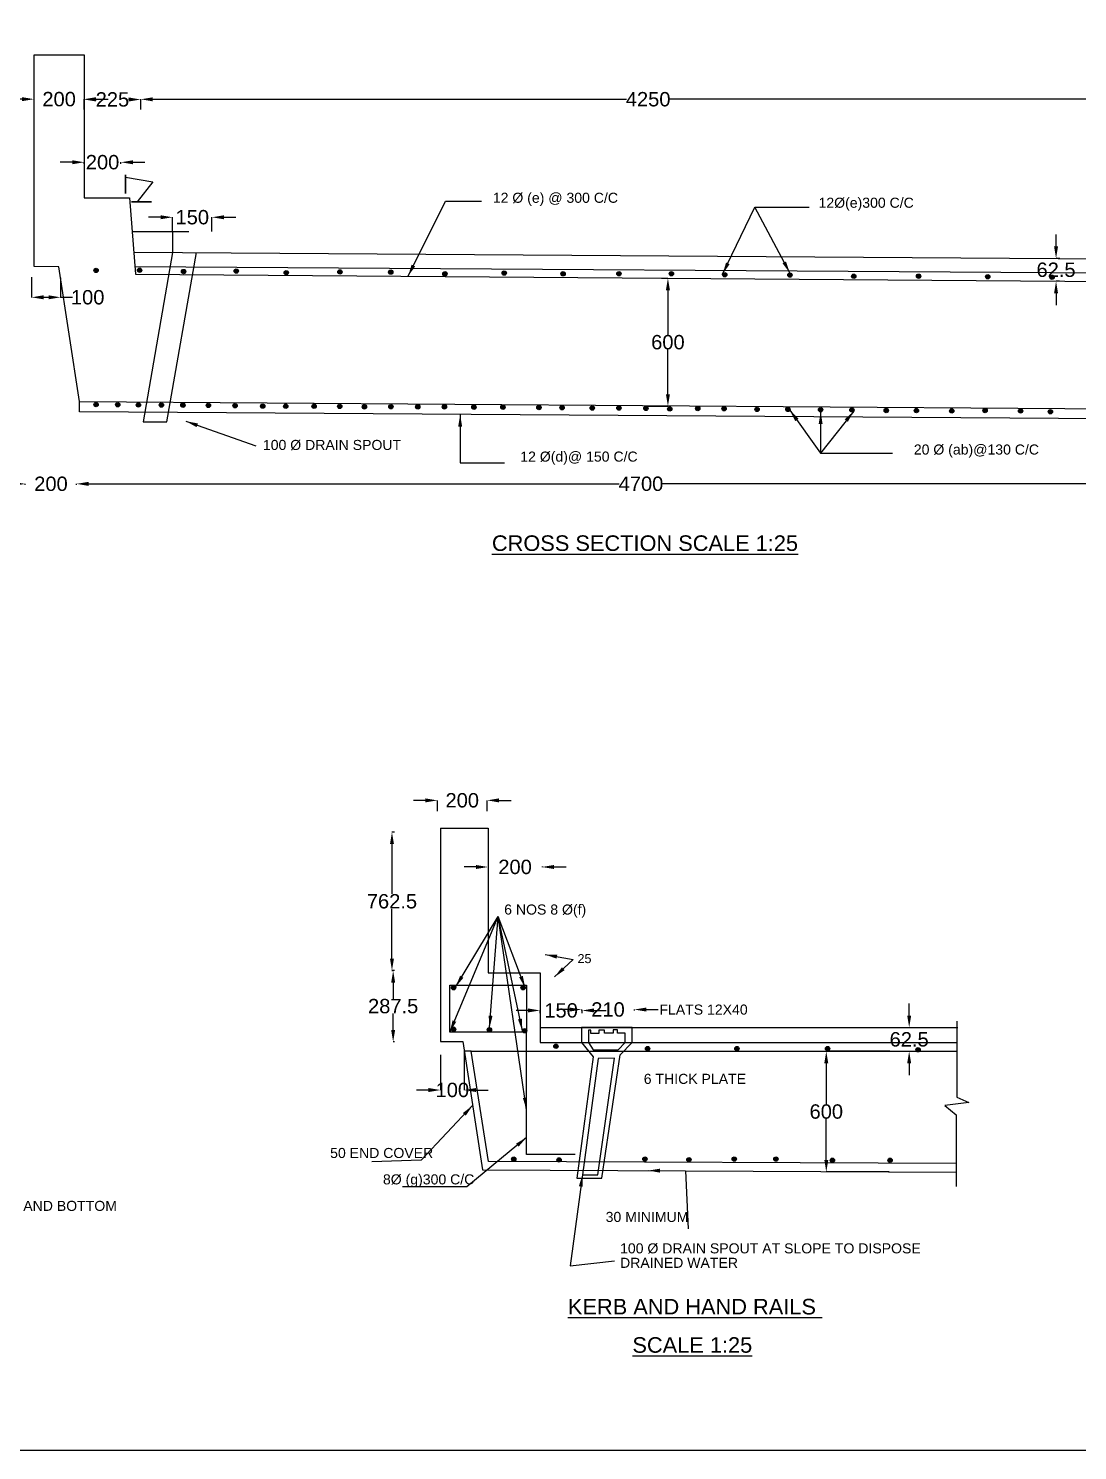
# Model space of a CAD drawing. Header units: inches. Extents: x 2768 to 15403, y -6280 to 4730.
# Drawn here: x 6525 to 10904, y -6280 to -342 of the extents above; entities that cross this region are included whole.
import ezdxf

# ---------------------------------------------------------------- set-up
doc = ezdxf.new("R2010")
doc.units = ezdxf.units.IN
doc.header["$MEASUREMENT"] = 0
doc.layers.add('DRAWING', color=7, linetype='Continuous')
doc.styles.get("Standard").update_dxf_attribs({"font": 'arial.ttf'})
doc.dimstyles.get("Standard").update_dxf_attribs({"dimtxt": 60, "dimasz": 50, "dimexe": 0.18, "dimexo": 0.0625, "dimgap": 0.09, "dimtad": 0, "dimtih": 1, "dimtoh": 1, "dimdec": 4, "dimzin": 0, "dimdsep": 46, "dimtxsty": 'Standard', "dimcen": 0.09, "dimadec": 0, "dimazin": 0, "dimtfac": 1, "dimtdec": 4, "dimtofl": 0, "dimtmove": 0, "dimatfit": 3, "dimfxl": 1, "dimtolj": 1, "dimtzin": 0, "dimarcsym": 0})

# ---------------------------------------------------------------- blocks, each defined once
blk = doc.blocks.new('*D20')
at = {"layer": 'Defpoints', "color": 0, "transparency": 16777216}
for p in [(6757.7, -637.3), (6548.7, -680.5), (6757.7, -680.5)]:
    blk.add_point(p, dxfattribs=at)
at = {"layer": 'DRAWING', "color": 0, "lineweight": -2, "transparency": 16777216}
for p, q in [((6498.7, -637.3), (6448.7, -637.3)), ((6548.7, -680.4), (6548.7, -637.1)), ((6757.7, -680.4), (6757.7, -637.1)), ((6807.7, -637.3), (6857.7, -637.3))]:
    blk.add_line(p, q, dxfattribs=at)
at = {"layer": 'DRAWING', "color": 0, "transparency": 16777216}
for points in [[(6498.7, -629), (6498.7, -645.6), (6548.7, -637.3)], [(6807.7, -629), (6807.7, -645.6), (6757.7, -637.3)]]:
    blk.add_solid(points, dxfattribs=at)
at = {"layer": 'DRAWING', "color": 0, "transparency": 16777216, "insert": (6653.2, -637.3), "char_height": 60, "attachment_point": 5}
blk.add_mtext('\\A1;200', dxfattribs=at)
blk = doc.blocks.new('*D21')
at = {"layer": 'Defpoints', "color": 0, "transparency": 16777216}
for p in [(6993.8, -638.6), (6757.7, -680.4), (6993.8, -680.4)]:
    blk.add_point(p, dxfattribs=at)
at = {"layer": 'DRAWING', "color": 0, "lineweight": -2, "transparency": 16777216}
for p, q in [((6757.7, -680.3), (6757.7, -638.4)), ((6807.7, -638.6), (6808.6, -638.6)), ((6943.8, -638.6), (6942.9, -638.6)), ((6993.8, -680.3), (6993.8, -638.4))]:
    blk.add_line(p, q, dxfattribs=at)
at = {"layer": 'DRAWING', "color": 0, "transparency": 16777216}
for points in [[(6807.7, -630.2), (6807.7, -646.9), (6757.7, -638.6)], [(6943.8, -630.2), (6943.8, -646.9), (6993.8, -638.6)]]:
    blk.add_solid(points, dxfattribs=at)
at = {"layer": 'DRAWING', "color": 0, "transparency": 16777216, "insert": (6875.7, -638.6), "char_height": 60, "attachment_point": 5}
blk.add_mtext('\\A1;225', dxfattribs=at)
blk = doc.blocks.new('*D22')
at = {"layer": 'Defpoints', "color": 0, "transparency": 16777216}
for p in [(11230.2, -637.8), (6993.8, -680.4), (11230.2, -680.4)]:
    blk.add_point(p, dxfattribs=at)
at = {"layer": 'DRAWING', "color": 0, "lineweight": -2, "transparency": 16777216}
for p, q in [((6993.8, -680.3), (6993.8, -637.7)), ((7043.8, -637.8), (9021.2, -637.8)), ((11180.2, -637.8), (9202.8, -637.8)), ((11230.2, -680.3), (11230.2, -637.7))]:
    blk.add_line(p, q, dxfattribs=at)
at = {"layer": 'DRAWING', "color": 0, "transparency": 16777216}
for points in [[(7043.8, -629.5), (7043.8, -646.2), (6993.8, -637.8)], [(11180.2, -629.5), (11180.2, -646.2), (11230.2, -637.8)]]:
    blk.add_solid(points, dxfattribs=at)
at = {"layer": 'DRAWING', "color": 0, "transparency": 16777216, "insert": (9112, -637.8), "char_height": 60, "attachment_point": 5}
blk.add_mtext('\\A1;4250', dxfattribs=at)
blk = doc.blocks.new('*D25')
at = {"layer": 'Defpoints', "color": 0, "transparency": 16777216}
for p in [(6757.7, -907.5), (6911.5, -900.7), (6911.5, -907.5)]:
    blk.add_point(p, dxfattribs=at)
at = {"layer": 'DRAWING', "color": 0, "lineweight": -2, "transparency": 16777216}
for p, q in [((6707.7, -900.7), (6657.7, -900.7)), ((6757.7, -907.4), (6757.7, -900.5)), ((6911.5, -907.4), (6911.5, -900.5)), ((6961.5, -900.7), (7011.5, -900.7))]:
    blk.add_line(p, q, dxfattribs=at)
at = {"layer": 'DRAWING', "color": 0, "transparency": 16777216}
for points in [[(6707.7, -892.4), (6707.7, -909), (6757.7, -900.7)], [(6961.5, -892.4), (6961.5, -909), (6911.5, -900.7)]]:
    blk.add_solid(points, dxfattribs=at)
at = {"layer": 'DRAWING', "color": 0, "transparency": 16777216, "insert": (6834.6, -900.7), "char_height": 60, "attachment_point": 5}
blk.add_mtext('\\A1;200', dxfattribs=at)
blk = doc.blocks.new('*D28')
at = {"layer": 'Defpoints', "color": 0, "transparency": 16777216}
for p in [(6538.3, -1379.9), (6659.1, -1383.6), (6659.1, -1464.7)]:
    blk.add_point(p, dxfattribs=at)
at = {"layer": 'DRAWING', "color": 0, "lineweight": -2, "transparency": 16777216}
for p, q in [((6538.3, -1380), (6538.3, -1464.8)), ((6659.1, -1383.7), (6659.1, -1464.8)), ((6588.3, -1464.7), (6609.1, -1464.7)), ((6659.1, -1464.7), (6709.1, -1464.7))]:
    blk.add_line(p, q, dxfattribs=at)
at = {"layer": 'DRAWING', "color": 0, "transparency": 16777216}
for points in [[(6588.3, -1456.3), (6588.3, -1473), (6538.3, -1464.7)], [(6609.1, -1456.3), (6609.1, -1473), (6659.1, -1464.7)]]:
    blk.add_solid(points, dxfattribs=at)
at = {"layer": 'DRAWING', "color": 0, "transparency": 16777216, "insert": (6772.5, -1464.7), "char_height": 60, "attachment_point": 5}
blk.add_mtext('\\A1;100', dxfattribs=at)
blk = doc.blocks.new('*D29')
at = {"layer": 'Defpoints', "color": 0, "transparency": 16777216}
for p in [(7291.4, -1130.4), (7126.8, -1189.5), (7291.4, -1189.5)]:
    blk.add_point(p, dxfattribs=at)
at = {"layer": 'DRAWING', "color": 0, "lineweight": -2, "transparency": 16777216}
for p, q in [((7076.8, -1130.4), (7026.8, -1130.4)), ((7126.8, -1189.5), (7126.8, -1130.2)), ((7291.4, -1189.5), (7291.4, -1130.2)), ((7341.4, -1130.4), (7391.4, -1130.4))]:
    blk.add_line(p, q, dxfattribs=at)
at = {"layer": 'DRAWING', "color": 0, "transparency": 16777216}
for points in [[(7076.8, -1122.1), (7076.8, -1138.7), (7126.8, -1130.4)], [(7341.4, -1122.1), (7341.4, -1138.7), (7291.4, -1130.4)]]:
    blk.add_solid(points, dxfattribs=at)
at = {"layer": 'DRAWING', "color": 0, "transparency": 16777216, "insert": (7209.1, -1130.4), "char_height": 60, "attachment_point": 5}
blk.add_mtext('\\A1;150', dxfattribs=at)
blk = doc.blocks.new('*D30')
at = {"layer": 'Defpoints', "color": 0, "transparency": 16777216}
for p in [(9167.3, -1384.9), (9103.6, -1919.7), (9194.5, -1919.7)]:
    blk.add_point(p, dxfattribs=at)
at = {"layer": 'DRAWING', "color": 0, "lineweight": -2, "transparency": 16777216}
for p, q in [((9167.3, -1384.9), (9194.7, -1384.9)), ((9194.5, -1434.9), (9194.5, -1621.6)), ((9194.5, -1869.7), (9194.5, -1683.1)), ((9103.7, -1919.7), (9194.7, -1919.7))]:
    blk.add_line(p, q, dxfattribs=at)
at = {"layer": 'DRAWING', "color": 0, "transparency": 16777216}
for points in [[(9186.2, -1434.9), (9202.8, -1434.9), (9194.5, -1384.9)], [(9186.2, -1869.7), (9202.8, -1869.7), (9194.5, -1919.7)]]:
    blk.add_solid(points, dxfattribs=at)
at = {"layer": 'DRAWING', "color": 0, "transparency": 16777216, "insert": (9194.5, -1652.3), "char_height": 60, "attachment_point": 5}
blk.add_mtext('\\A1;600', dxfattribs=at)
blk = doc.blocks.new('*D31')
at = {"layer": 'Defpoints', "color": 0, "transparency": 16777216}
for p in [(10830, -1302.2), (10814.7, -1397.6), (10829.3, -1397.6)]:
    blk.add_point(p, dxfattribs=at)
at = {"layer": 'DRAWING', "color": 0, "lineweight": -2, "transparency": 16777216}
for p, q in [((10814.7, -1252.2), (10814.7, -1202.2)), ((10829.9, -1302.2), (10814.5, -1302.2)), ((10829.2, -1397.6), (10814.5, -1397.6)), ((10814.7, -1447.6), (10814.7, -1497.6))]:
    blk.add_line(p, q, dxfattribs=at)
at = {"layer": 'DRAWING', "color": 0, "transparency": 16777216}
for points in [[(10806.4, -1252.2), (10823.1, -1252.2), (10814.7, -1302.2)], [(10806.4, -1447.6), (10823.1, -1447.6), (10814.7, -1397.6)]]:
    blk.add_solid(points, dxfattribs=at)
at = {"layer": 'DRAWING', "color": 0, "transparency": 16777216, "insert": (10814.7, -1349.9), "char_height": 60, "attachment_point": 5}
blk.add_mtext('\\A1;62.5', dxfattribs=at)
blk = doc.blocks.new('*D35')
at = {"layer": 'Defpoints', "color": 0, "transparency": 16777216}
for p in [(6512.2, -2248.1), (6726.3, -2243.7), (6726.3, -2248.1)]:
    blk.add_point(p, dxfattribs=at)
at = {"layer": 'DRAWING', "color": 0, "lineweight": -2, "transparency": 16777216}
for p, q in [((6462.2, -2243.7), (6412.2, -2243.7)), ((6512.2, -2248), (6512.2, -2243.5)), ((6726.3, -2248), (6726.3, -2243.5)), ((6776.3, -2243.7), (6826.3, -2243.7))]:
    blk.add_line(p, q, dxfattribs=at)
at = {"layer": 'DRAWING', "color": 0, "transparency": 16777216}
for points in [[(6462.2, -2235.4), (6462.2, -2252), (6512.2, -2243.7)], [(6776.3, -2235.4), (6776.3, -2252), (6726.3, -2243.7)]]:
    blk.add_solid(points, dxfattribs=at)
at = {"layer": 'DRAWING', "color": 0, "transparency": 16777216, "insert": (6619.2, -2243.7), "char_height": 60, "attachment_point": 5}
blk.add_mtext('\\A1;200', dxfattribs=at)
blk = doc.blocks.new('*D36')
at = {"layer": 'Defpoints', "color": 0, "transparency": 16777216}
for p in [(6726.3, -2248), (11438, -2243.5), (11438, -2248)]:
    blk.add_point(p, dxfattribs=at)
at = {"layer": 'DRAWING', "color": 0, "lineweight": -2, "transparency": 16777216}
for p, q in [((6726.3, -2248), (6726.3, -2243.3)), ((6776.3, -2243.5), (8991.3, -2243.5)), ((11388, -2243.5), (9172.9, -2243.5)), ((11438, -2248), (11438, -2243.3))]:
    blk.add_line(p, q, dxfattribs=at)
at = {"layer": 'DRAWING', "color": 0, "transparency": 16777216}
for points in [[(6776.3, -2235.2), (6776.3, -2251.8), (6726.3, -2243.5)], [(11388, -2235.2), (11388, -2251.8), (11438, -2243.5)]]:
    blk.add_solid(points, dxfattribs=at)
at = {"layer": 'DRAWING', "color": 0, "transparency": 16777216, "insert": (9082.1, -2243.5), "char_height": 60, "attachment_point": 5}
blk.add_mtext('\\A1;4700', dxfattribs=at)
blk = doc.blocks.new('*D40')
at = {"layer": 'Defpoints', "color": 0, "transparency": 16777216}
for p in [(8232.3, -3609.7), (8439.8, -3565.3), (8439.8, -3609.7)]:
    blk.add_point(p, dxfattribs=at)
at = {"layer": 'DRAWING', "color": 0, "lineweight": -2, "transparency": 16777216}
for p, q in [((8182.3, -3565.3), (8132.3, -3565.3)), ((8232.3, -3609.7), (8232.3, -3565.2)), ((8439.8, -3609.7), (8439.8, -3565.2)), ((8489.8, -3565.3), (8539.8, -3565.3))]:
    blk.add_line(p, q, dxfattribs=at)
at = {"layer": 'DRAWING', "color": 0, "transparency": 16777216}
for points in [[(8182.3, -3557), (8182.3, -3573.7), (8232.3, -3565.3)], [(8489.8, -3557), (8489.8, -3573.7), (8439.8, -3565.3)]]:
    blk.add_solid(points, dxfattribs=at)
at = {"layer": 'DRAWING', "color": 0, "transparency": 16777216, "insert": (8336, -3565.3), "char_height": 60, "attachment_point": 5}
blk.add_mtext('\\A1;200', dxfattribs=at)
blk = doc.blocks.new('*D41')
at = {"layer": 'Defpoints', "color": 0, "transparency": 16777216}
for p in [(8052.8, -3697.9), (8042.6, -4276), (8052.8, -4276)]:
    blk.add_point(p, dxfattribs=at)
at = {"layer": 'DRAWING', "color": 0, "lineweight": -2, "transparency": 16777216}
for p, q in [((8052.7, -3697.9), (8042.5, -3697.9)), ((8042.6, -3747.9), (8042.6, -3956.2)), ((8042.6, -4226), (8042.6, -4017.7)), ((8052.7, -4276), (8042.5, -4276))]:
    blk.add_line(p, q, dxfattribs=at)
at = {"layer": 'DRAWING', "color": 0, "transparency": 16777216}
for points in [[(8034.3, -3747.9), (8051, -3747.9), (8042.6, -3697.9)], [(8034.3, -4226), (8051, -4226), (8042.6, -4276)]]:
    blk.add_solid(points, dxfattribs=at)
at = {"layer": 'DRAWING', "color": 0, "transparency": 16777216, "insert": (8042.6, -3987), "char_height": 60, "attachment_point": 5}
blk.add_mtext('\\A1;762.5', dxfattribs=at)
blk = doc.blocks.new('*D42')
at = {"layer": 'Defpoints', "color": 0, "transparency": 16777216}
for p in [(8042.5, -4276), (8047.6, -4573.5), (8052.8, -4573.5)]:
    blk.add_point(p, dxfattribs=at)
at = {"layer": 'DRAWING', "color": 0, "lineweight": -2, "transparency": 16777216}
for p, q in [((8042.5, -4276), (8047.8, -4276)), ((8047.6, -4326), (8047.6, -4394)), ((8047.6, -4523.5), (8047.6, -4455.4)), ((8052.7, -4573.5), (8047.4, -4573.5))]:
    blk.add_line(p, q, dxfattribs=at)
at = {"layer": 'DRAWING', "color": 0, "transparency": 16777216}
for points in [[(8039.3, -4326), (8055.9, -4326), (8047.6, -4276)], [(8039.3, -4523.5), (8055.9, -4523.5), (8047.6, -4573.5)]]:
    blk.add_solid(points, dxfattribs=at)
at = {"layer": 'DRAWING', "color": 0, "transparency": 16777216, "insert": (8047.6, -4424.7), "char_height": 60, "attachment_point": 5}
blk.add_mtext('\\A1;287.5', dxfattribs=at)
blk = doc.blocks.new('*D43')
at = {"layer": 'Defpoints', "color": 0, "transparency": 16777216}
for p in [(8245.1, -4627.5), (8344.1, -4613), (8344.1, -4774.8)]:
    blk.add_point(p, dxfattribs=at)
at = {"layer": 'DRAWING', "color": 0, "lineweight": -2, "transparency": 16777216}
for p, q in [((8245.1, -4627.6), (8245.1, -4775)), ((8344.1, -4613.1), (8344.1, -4775)), ((8195.1, -4774.8), (8145.1, -4774.8)), ((8394.1, -4774.8), (8444.1, -4774.8))]:
    blk.add_line(p, q, dxfattribs=at)
at = {"layer": 'DRAWING', "color": 0, "transparency": 16777216}
for points in [[(8195.1, -4766.4), (8195.1, -4783.1), (8245.1, -4774.8)], [(8394.1, -4766.4), (8394.1, -4783.1), (8344.1, -4774.8)]]:
    blk.add_solid(points, dxfattribs=at)
at = {"layer": 'DRAWING', "color": 0, "transparency": 16777216, "insert": (8294.6, -4774.8), "char_height": 60, "attachment_point": 5}
blk.add_mtext('\\A1;100', dxfattribs=at)
blk = doc.blocks.new('*D44')
at = {"layer": 'Defpoints', "color": 0, "transparency": 16777216}
for p in [(8836.3, -4442.6), (8660.6, -4453.8), (8836.3, -4453.8)]:
    blk.add_point(p, dxfattribs=at)
at = {"layer": 'DRAWING', "color": 0, "lineweight": -2, "transparency": 16777216}
for p, q in [((8610.6, -4442.6), (8560.6, -4442.6)), ((8660.6, -4453.8), (8660.6, -4442.4)), ((8836.3, -4453.8), (8836.3, -4442.4)), ((8886.3, -4442.6), (8936.3, -4442.6))]:
    blk.add_line(p, q, dxfattribs=at)
at = {"layer": 'DRAWING', "color": 0, "transparency": 16777216}
for points in [[(8610.6, -4434.2), (8610.6, -4450.9), (8660.6, -4442.6)], [(8886.3, -4434.2), (8886.3, -4450.9), (8836.3, -4442.6)]]:
    blk.add_solid(points, dxfattribs=at)
at = {"layer": 'DRAWING', "color": 0, "transparency": 16777216, "insert": (8748.5, -4442.6), "char_height": 60, "attachment_point": 5}
blk.add_mtext('\\A1;150', dxfattribs=at)
blk = doc.blocks.new('*D45')
at = {"layer": 'Defpoints', "color": 0, "transparency": 16777216}
for p in [(8834.5, -4442.9), (9054.4, -4438.8), (9054.4, -4442.9)]:
    blk.add_point(p, dxfattribs=at)
at = {"layer": 'DRAWING', "color": 0, "lineweight": -2, "transparency": 16777216}
for p, q in [((8784.5, -4438.8), (8734.5, -4438.8)), ((8834.5, -4442.8), (8834.5, -4438.6)), ((9054.4, -4442.8), (9054.4, -4438.6)), ((9104.4, -4438.8), (9154.4, -4438.8))]:
    blk.add_line(p, q, dxfattribs=at)
at = {"layer": 'DRAWING', "color": 0, "transparency": 16777216}
for points in [[(8784.5, -4430.5), (8784.5, -4447.1), (8834.5, -4438.8)], [(9104.4, -4430.5), (9104.4, -4447.1), (9054.4, -4438.8)]]:
    blk.add_solid(points, dxfattribs=at)
at = {"layer": 'DRAWING', "color": 0, "transparency": 16777216, "insert": (8944.5, -4438.8), "char_height": 60, "attachment_point": 5}
blk.add_mtext('\\A1;210', dxfattribs=at)
blk = doc.blocks.new('*D46')
at = {"layer": 'Defpoints', "color": 0, "transparency": 16777216}
for p in [(8443.9, -3841.2), (8669.1, -3841.2), (8669.1, -3843.5)]:
    blk.add_point(p, dxfattribs=at)
at = {"layer": 'DRAWING', "color": 0, "lineweight": -2, "transparency": 16777216}
for p, q in [((8393.9, -3843.5), (8343.9, -3843.5)), ((8443.9, -3841.2), (8443.9, -3843.7)), ((8669.1, -3841.2), (8669.1, -3843.7)), ((8719.1, -3843.5), (8769.1, -3843.5))]:
    blk.add_line(p, q, dxfattribs=at)
at = {"layer": 'DRAWING', "color": 0, "transparency": 16777216}
for points in [[(8393.9, -3835.2), (8393.9, -3851.9), (8443.9, -3843.5)], [(8719.1, -3835.2), (8719.1, -3851.9), (8669.1, -3843.5)]]:
    blk.add_solid(points, dxfattribs=at)
at = {"layer": 'DRAWING', "color": 0, "transparency": 16777216, "insert": (8556.5, -3843.5), "char_height": 60, "attachment_point": 5}
blk.add_mtext('\\A1;200', dxfattribs=at)
blk = doc.blocks.new('*D47')
at = {"layer": 'Defpoints', "color": 0, "transparency": 16777216}
for p in [(10120.9, -4513.9), (10201.6, -4513.9), (10120.9, -4613.2)]:
    blk.add_point(p, dxfattribs=at)
at = {"layer": 'DRAWING', "color": 0, "lineweight": -2, "transparency": 16777216}
for p, q in [((10201.6, -4463.9), (10201.6, -4413.9)), ((10121, -4513.9), (10201.8, -4513.9)), ((10121, -4613.2), (10201.8, -4613.2)), ((10201.6, -4663.2), (10201.6, -4713.2))]:
    blk.add_line(p, q, dxfattribs=at)
at = {"layer": 'DRAWING', "color": 0, "transparency": 16777216}
for points in [[(10193.3, -4463.9), (10209.9, -4463.9), (10201.6, -4513.9)], [(10193.3, -4663.2), (10209.9, -4663.2), (10201.6, -4613.2)]]:
    blk.add_solid(points, dxfattribs=at)
at = {"layer": 'DRAWING', "color": 0, "transparency": 16777216, "insert": (10201.6, -4563.5), "char_height": 60, "attachment_point": 5}
blk.add_mtext('\\A1;62.5', dxfattribs=at)
blk = doc.blocks.new('*D48')
at = {"layer": 'Defpoints', "color": 0, "transparency": 16777216}
for p in [(10120.9, -4613.2), (9855.6, -5116.7), (10118.1, -5116.7)]:
    blk.add_point(p, dxfattribs=at)
at = {"layer": 'DRAWING', "color": 0, "lineweight": -2, "transparency": 16777216}
for p, q in [((10120.8, -4613.2), (9855.5, -4613.2)), ((9855.6, -4663.2), (9855.6, -4834.2)), ((9855.6, -5066.7), (9855.6, -4895.7)), ((10118.1, -5116.7), (9855.5, -5116.7))]:
    blk.add_line(p, q, dxfattribs=at)
at = {"layer": 'DRAWING', "color": 0, "transparency": 16777216}
for points in [[(9847.3, -4663.2), (9864, -4663.2), (9855.6, -4613.2)], [(9847.3, -5066.7), (9864, -5066.7), (9855.6, -5116.7)]]:
    blk.add_solid(points, dxfattribs=at)
at = {"layer": 'DRAWING', "color": 0, "transparency": 16777216, "insert": (9855.6, -4865), "char_height": 60, "attachment_point": 5}
blk.add_mtext('\\A1;600', dxfattribs=at)

msp = doc.modelspace()

# ---------------------------------------------------------------- hatches: boundary and pattern name
at = {"layer": 'DRAWING'}
h = msp.add_hatch(color=256, dxfattribs=at)
edge = h.paths.add_edge_path()
edge.add_arc((6807.36706, -1352.22896), 9.04123, 0, 360)
h = msp.add_hatch(color=256, dxfattribs=at)
edge = h.paths.add_edge_path()
edge.add_arc((6989.20051, -1351.55111), 9.04123, 0, 360)
h = msp.add_hatch(color=256, dxfattribs=at)
edge = h.paths.add_edge_path()
edge.add_arc((7173.06941, -1356.97382), 9.04123, 0, 360)
h = msp.add_hatch(color=256, dxfattribs=at)
edge = h.paths.add_edge_path()
edge.add_arc((7392.89785, -1354.9403), 9.04123, 0, 360)
h = msp.add_hatch(color=256, dxfattribs=at)
edge = h.paths.add_edge_path()
edge.add_arc((7601.26244, -1361.7609), 9.04123, 0, 360)
h = msp.add_hatch(color=256, dxfattribs=at)
edge = h.paths.add_edge_path()
edge.add_arc((7825.66941, -1358.56572), 9.04123, 0, 360)
h = msp.add_hatch(color=256, dxfattribs=at)
edge = h.paths.add_edge_path()
edge.add_arc((8037.8167, -1359.63079), 9.04123, 0, 360)
h = msp.add_hatch(color=256, dxfattribs=at)
edge = h.paths.add_edge_path()
edge.add_arc((8263.69368, -1366.5227), 9.04123, 0, 360)
h = msp.add_hatch(color=256, dxfattribs=at)
edge = h.paths.add_edge_path()
edge.add_arc((8511.02116, -1363.32755), 9.04123, 0, 360)
h = msp.add_hatch(color=256, dxfattribs=at)
edge = h.paths.add_edge_path()
edge.add_arc((8756.7495, -1366.5227), 9.04123, 0, 360)
h = msp.add_hatch(color=256, dxfattribs=at)
edge = h.paths.add_edge_path()
edge.add_arc((8989.80806, -1365.9592), 9.04123, 0, 360)
h = msp.add_hatch(color=256, dxfattribs=at)
edge = h.paths.add_edge_path()
edge.add_arc((9209.06548, -1366.42826), 9.04123, 0, 360)
h = msp.add_hatch(color=256, dxfattribs=at)
edge = h.paths.add_edge_path()
edge.add_arc((9431.68776, -1370.53749), 9.04123, 0, 360)
h = msp.add_hatch(color=256, dxfattribs=at)
edge = h.paths.add_edge_path()
edge.add_arc((9703.65249, -1371.86454), 9.04123, 0, 360)
h = msp.add_hatch(color=256, dxfattribs=at)
edge = h.paths.add_edge_path()
edge.add_arc((9970.49707, -1376.60503), 9.04123, 0, 360)
h = msp.add_hatch(color=256, dxfattribs=at)
edge = h.paths.add_edge_path()
edge.add_arc((10241.08787, -1376.46765), 9.04123, 0, 360)
h = msp.add_hatch(color=256, dxfattribs=at)
edge = h.paths.add_edge_path()
edge.add_arc((10529.75052, -1378.58898), 9.04123, 0, 360)
h = msp.add_hatch(color=256, dxfattribs=at)
edge = h.paths.add_edge_path()
edge.add_arc((10798.13267, -1381.06348), 9.04123, 0, 360)
h = msp.add_hatch(color=256, dxfattribs=at)
edge = h.paths.add_edge_path()
edge.add_arc((6807.72164, -1912.59539), 9.04123, 0, 360)
h = msp.add_hatch(color=256, dxfattribs=at)
edge = h.paths.add_edge_path()
edge.add_arc((6897.74452, -1913.21472), 9.04123, 0, 360)
h = msp.add_hatch(color=256, dxfattribs=at)
edge = h.paths.add_edge_path()
edge.add_arc((6984.1585, -1913.80923), 9.04123, 0, 360)
h = msp.add_hatch(color=256, dxfattribs=at)
edge = h.paths.add_edge_path()
edge.add_arc((7080.24482, -1914.47028), 9.04123, 0, 360)
h = msp.add_hatch(color=256, dxfattribs=at)
edge = h.paths.add_edge_path()
edge.add_arc((7170.28439, -1915.08973), 9.04123, 0, 360)
h = msp.add_hatch(color=256, dxfattribs=at)
edge = h.paths.add_edge_path()
edge.add_arc((7276.58099, -1916.10993), 9.04123, 0, 360)
h = msp.add_hatch(color=256, dxfattribs=at)
edge = h.paths.add_edge_path()
edge.add_arc((7387.70107, -1917.1976), 9.04123, 0, 360)
h = msp.add_hatch(color=256, dxfattribs=at)
edge = h.paths.add_edge_path()
edge.add_arc((7503.18241, -1919.19727), 9.04123, 0, 360)
h = msp.add_hatch(color=256, dxfattribs=at)
edge = h.paths.add_edge_path()
edge.add_arc((7599.26873, -1919.85832), 9.04123, 0, 360)
h = msp.add_hatch(color=256, dxfattribs=at)
edge = h.paths.add_edge_path()
edge.add_arc((7717.85754, -1919.44059), 9.04123, 0, 360)
h = msp.add_hatch(color=256, dxfattribs=at)
edge = h.paths.add_edge_path()
edge.add_arc((7824.52049, -1920.23298), 9.04123, 0, 360)
h = msp.add_hatch(color=256, dxfattribs=at)
edge = h.paths.add_edge_path()
edge.add_arc((7927.45619, -1922.0499), 9.04123, 0, 360)
h = msp.add_hatch(color=256, dxfattribs=at)
edge = h.paths.add_edge_path()
edge.add_arc((8038.03025, -1921.68653), 9.04123, 0, 360)
h = msp.add_hatch(color=256, dxfattribs=at)
edge = h.paths.add_edge_path()
edge.add_arc((8150.58967, -1922.04463), 9.04123, 0, 360)
h = msp.add_hatch(color=256, dxfattribs=at)
edge = h.paths.add_edge_path()
edge.add_arc((8261.52747, -1922.04463), 9.04123, 0, 360)
h = msp.add_hatch(color=256, dxfattribs=at)
edge = h.paths.add_edge_path()
edge.add_arc((8384.9758, -1923.49002), 9.04123, 0, 360)
h = msp.add_hatch(color=256, dxfattribs=at)
edge = h.paths.add_edge_path()
edge.add_arc((8505.73433, -1923.49002), 9.04123, 0, 360)
h = msp.add_hatch(color=256, dxfattribs=at)
edge = h.paths.add_edge_path()
edge.add_arc((8656.0468, -1924.79787), 9.04123, 0, 360)
h = msp.add_hatch(color=256, dxfattribs=at)
edge = h.paths.add_edge_path()
edge.add_arc((8752.73297, -1925.9398), 9.04123, 0, 360)
h = msp.add_hatch(color=256, dxfattribs=at)
edge = h.paths.add_edge_path()
edge.add_arc((8878.7513, -1927.36724), 9.04123, 0, 360)
h = msp.add_hatch(color=256, dxfattribs=at)
edge = h.paths.add_edge_path()
edge.add_arc((8990.23575, -1927.25131), 9.04123, 0, 360)
h = msp.add_hatch(color=256, dxfattribs=at)
edge = h.paths.add_edge_path()
edge.add_arc((9102.58135, -1928.72585), 9.04123, 0, 360)
h = msp.add_hatch(color=256, dxfattribs=at)
edge = h.paths.add_edge_path()
edge.add_arc((9202.45808, -1930.50767), 9.04123, 0, 360)
h = msp.add_hatch(color=256, dxfattribs=at)
edge = h.paths.add_edge_path()
edge.add_arc((9318.78364, -1929.00484), 9.04123, 0, 360)
h = msp.add_hatch(color=256, dxfattribs=at)
edge = h.paths.add_edge_path()
edge.add_arc((9428.7494, -1930.18194), 9.04123, 0, 360)
h = msp.add_hatch(color=256, dxfattribs=at)
edge = h.paths.add_edge_path()
edge.add_arc((9566.78253, -1932.92594), 9.04123, 0, 360)
h = msp.add_hatch(color=256, dxfattribs=at)
edge = h.paths.add_edge_path()
edge.add_arc((9695.20682, -1932.5336), 9.04123, 0, 360)
h = msp.add_hatch(color=256, dxfattribs=at)
edge = h.paths.add_edge_path()
edge.add_arc((9832.04254, -1934.10494), 9.04123, 0, 360)
h = msp.add_hatch(color=256, dxfattribs=at)
edge = h.paths.add_edge_path()
edge.add_arc((9962.82326, -1934.88966), 9.04123, 0, 360)
h = msp.add_hatch(color=256, dxfattribs=at)
edge = h.paths.add_edge_path()
edge.add_arc((10105.7534, -1937.42064), 9.04123, 0, 360)
h = msp.add_hatch(color=256, dxfattribs=at)
edge = h.paths.add_edge_path()
edge.add_arc((10231.63869, -1937.91383), 9.04123, 0, 360)
h = msp.add_hatch(color=256, dxfattribs=at)
edge = h.paths.add_edge_path()
edge.add_arc((10379.24526, -1938.90022), 9.04123, 0, 360)
h = msp.add_hatch(color=256, dxfattribs=at)
edge = h.paths.add_edge_path()
edge.add_arc((10518.63161, -1937.41745), 9.04123, 0, 360)
h = msp.add_hatch(color=256, dxfattribs=at)
edge = h.paths.add_edge_path()
edge.add_arc((10666.73185, -1939.39027), 9.04123, 0, 360)
h = msp.add_hatch(color=256, dxfattribs=at)
edge = h.paths.add_edge_path()
edge.add_arc((10791.36971, -1942.33912), 9.04123, 0, 360)
h = msp.add_hatch(color=256, dxfattribs=at)
edge = h.paths.add_edge_path()
edge.add_arc((8299.62453, -4347.76189), 9.04123, 0, 360)
h = msp.add_hatch(color=256, dxfattribs=at)
edge = h.paths.add_edge_path()
edge.add_arc((8589.85364, -4347.76189), 9.04123, 0, 360)
h = msp.add_hatch(color=256, dxfattribs=at)
edge = h.paths.add_edge_path()
edge.add_arc((8299.62453, -4520.92423), 9.04123, 0, 360)
h = msp.add_hatch(color=256, dxfattribs=at)
edge = h.paths.add_edge_path()
edge.add_arc((8449.65826, -4523.38045), 9.04123, 0, 360)
h = msp.add_hatch(color=256, dxfattribs=at)
edge = h.paths.add_edge_path()
edge.add_arc((8596.00262, -4527.06473), 9.04123, 0, 360)
h = msp.add_hatch(color=256, dxfattribs=at)
edge = h.paths.add_edge_path()
edge.add_arc((8727.07216, -4591.98192), 9.04123, 0, 360)
h = msp.add_hatch(color=256, dxfattribs=at)
edge = h.paths.add_edge_path()
edge.add_arc((9109.68207, -4601.90626), 9.04123, 0, 360)
h = msp.add_hatch(color=256, dxfattribs=at)
edge = h.paths.add_edge_path()
edge.add_arc((9482.35411, -4601.90626), 9.04123, 0, 360)
h = msp.add_hatch(color=256, dxfattribs=at)
edge = h.paths.add_edge_path()
edge.add_arc((9861.2498, -4601.85824), 9.04123, 0, 360)
h = msp.add_hatch(color=256, dxfattribs=at)
edge = h.paths.add_edge_path()
edge.add_arc((10238.89078, -4606.82041), 9.04123, 0, 360)
h = msp.add_hatch(color=256, dxfattribs=at)
edge = h.paths.add_edge_path()
edge.add_arc((8551.01822, -5063.47057), 9.04123, 0, 360)
h = msp.add_hatch(color=256, dxfattribs=at)
edge = h.paths.add_edge_path()
edge.add_arc((8739.966, -5066.81455), 9.04123, 0, 360)
h = msp.add_hatch(color=256, dxfattribs=at)
edge = h.paths.add_edge_path()
edge.add_arc((9098.51444, -5063.3393), 9.04123, 0, 360)
h = msp.add_hatch(color=256, dxfattribs=at)
edge = h.paths.add_edge_path()
edge.add_arc((9282.366, -5065.8204), 9.04123, 0, 360)
h = msp.add_hatch(color=256, dxfattribs=at)
edge = h.paths.add_edge_path()
edge.add_arc((9471.18649, -5063.3393), 9.04123, 0, 360)
h = msp.add_hatch(color=256, dxfattribs=at)
edge = h.paths.add_edge_path()
edge.add_arc((9645.10009, -5063.3393), 9.04123, 0, 360)
h = msp.add_hatch(color=256, dxfattribs=at)
edge = h.paths.add_edge_path()
edge.add_arc((9881.1257, -5068.30147), 9.04123, 0, 360)
h = msp.add_hatch(color=256, dxfattribs=at)
edge = h.paths.add_edge_path()
edge.add_arc((10122.12025, -5068.30147), 9.04123, 0, 360)

# ---------------------------------------------------------------- linework, layer by layer
for points in [[(2768.08657, 2789.24466), (15366.60707, 2789.24466), (15366.60707, -6280.31731), (2768.08657, -6280.31731)], [(8604.46586, -4532.90727), (8284.0011, -4532.90727), (8284.0011, -4336.6121), (8604.46586, -4336.6121)]]:
    msp.add_lwpolyline(points, close=True, dxfattribs=at)
for points in [[(6548.71713, -1336.04628), (6548.71713, -452.02025), (6757.73337, -452.02025), (6757.73337, -1049.71854), (6946.45181, -1049.71854), (6971.98359, -1368.25155), (11219.54035, -1400.54026), (11255.82746, -1083.00239), (11449.46212, -1083.00239), (11449.46212, -486.36967), (11654.93671, -486.36967), (11642.85397, -1372.91525), (11539.47846, -1372.91525), (11539.47846, -1425.8317), (11439.11371, -1933.65089), (11439.11371, -1975.5465), (6738.91077, -1943.21033), (6738.91077, -1900.04526), (6651.87278, -1336.94883), (6548.71713, -1336.04628)], [(6930.37423, -963.59733), (7044.27548, -982.95105), (6979.08503, -1066.03585)], [(9556.66744, -1087.79996), (9783.99288, -1087.79996)], [(6957.65847, -1189.53223), (7194.10599, -1189.53223)], [(7126.79835, -1189.53223), (7126.20499, -1277.0723), (7004.21961, -1984.80317), (7103.03054, -1984.80317), (7227.36051, -1277.75796)], [(6964.58738, -1275.97683), (11230.47072, -1304.89178)], [(11223.5432, -1365.51255), (6969.4871, -1337.10551)], [(6738.91077, -1900.04526), (11439.11371, -1933.65089)], [(8245.06601, -3681.8045), (8443.87922, -3681.8045), (8443.87922, -4285.27928), (8660.62687, -4285.27928), (8660.62687, -4576.53915), (10401.89525, -4576.53915)], [(8245.06601, -3681.8045), (8245.06601, -4572.5451), (8337.83182, -4572.5451), (8420.19967, -5107.40409), (10397.96493, -5118.28772)], [(10401.09783, -4487.78818), (10401.09783, -4804.58825), (10450.3779, -4827.09719), (10350.91454, -4839.17515), (10397.07431, -4878.15403), (10397.07431, -5178.29077)], [(8807.60052, -5044.05659), (8604.46586, -5044.05659), (8604.46586, -4532.90727)], [(8660.62687, -4513.88873), (10404.30472, -4513.88873)], [(8833.2937, -4513.88873), (8833.2937, -4576.53915), (8882.51116, -4635.61117), (8814.75318, -5143.26422), (8919.33821, -5143.26422), (8995.39958, -4628.23008), (9045.80289, -4576.53915), (9045.80289, -4513.88873), (8833.2937, -4513.88873)], [(8862.33206, -4525.1689), (8862.33206, -4576.53915), (8882.93329, -4607.12831), (8986.76782, -4606.92209), (9016.50865, -4576.53915), (9016.50865, -4537.16907), (8983.47982, -4537.16907), (8983.47982, -4522.98016), (8965.31388, -4522.98016), (8965.31388, -4537.49902), (8929.31245, -4537.49902), (8929.31245, -4524.30005), (8905.53165, -4524.30005), (8905.53165, -4538.81891), (8872.83311, -4538.81891), (8872.83311, -4525.04136), (8862.33206, -4525.1689)], [(10398.34915, -5081.85296), (8445.7869, -5073.34824), (8372.67967, -4612.86804), (8344.0649, -4613.01984)], [(8372.72997, -4613.18487), (10398.86576, -4613.18487)], [(8903.23912, -4642.59003), (8837.62328, -5128.38051), (8901.74226, -5128.38051), (8971.87179, -4641.72975), (8903.23912, -4642.59003)]]:
    msp.add_lwpolyline(points, dxfattribs=at)
at = {"layer": 'DRAWING', "const_width": 6}
for points in [[(6930.37423, -953.0593), (6930.37423, -1031.50772)], [(6955.15766, -1066.03585), (7038.91188, -1066.03585)]]:
    msp.add_lwpolyline(points, dxfattribs=at)
at = {"layer": 'DRAWING'}
for centre in [(6807.36706, -1352.22896), (6989.20051, -1351.55111), (7173.06941, -1356.97382), (7392.89785, -1354.9403), (7601.26244, -1361.7609), (7825.66941, -1358.56572), (8037.8167, -1359.63079), (8263.69368, -1366.5227), (8511.02116, -1363.32755), (8756.7495, -1366.5227), (8989.80806, -1365.9592), (9209.06548, -1366.42826), (9431.68776, -1370.53749), (9703.65249, -1371.86454), (9970.49707, -1376.60503), (10241.08787, -1376.46765), (10529.75052, -1378.58898), (10798.13267, -1381.06348), (6807.72164, -1912.59539), (6897.74452, -1913.21472), (6984.1585, -1913.80923), (7080.24482, -1914.47028), (7170.28439, -1915.08973), (7276.58099, -1916.10993), (7387.70107, -1917.1976), (7503.18241, -1919.19727), (7599.26873, -1919.85832), (7717.85754, -1919.44059), (7824.52049, -1920.23298), (7927.45619, -1922.0499), (8038.03025, -1921.68653), (8150.58967, -1922.04463), (8261.52747, -1922.04463), (8384.9758, -1923.49002), (8505.73433, -1923.49002), (8656.0468, -1924.79787), (8752.73297, -1925.9398), (8878.7513, -1927.36724), (8990.23575, -1927.25131), (9102.58135, -1928.72585), (9202.45808, -1930.50767), (9318.78364, -1929.00484), (9428.7494, -1930.18194), (9566.78253, -1932.92594), (9695.20682, -1932.5336), (9832.04254, -1934.10494), (9962.82326, -1934.88966), (10105.7534, -1937.42064), (10231.63869, -1937.91383), (10379.24526, -1938.90022), (10518.63161, -1937.41745), (10666.73185, -1939.39027), (10791.36971, -1942.33912), (8299.62453, -4347.76189), (8589.85364, -4347.76189), (8299.62453, -4520.92423), (8449.65826, -4523.38045), (8596.00262, -4527.06473), (8727.07216, -4591.98192), (9109.68207, -4601.90626), (9482.35411, -4601.90626), (9861.2498, -4601.85824), (10238.89078, -4606.82041), (8551.01822, -5063.47057), (8739.966, -5066.81455), (9098.51444, -5063.3393), (9282.366, -5065.8204), (9471.18649, -5063.3393), (9645.10009, -5063.3393), (9881.1257, -5068.30147), (10122.12025, -5068.30147)]:
    msp.add_circle(centre, 9.04123, dxfattribs=at)

# ---------------------------------------------------------------- texts
for s, height, p in [('12 Ø (e) @ 300 C/C', 42, (8463.63846, -1070.05324)), ('12Ø(e)300 C/C', 42, (9823.19069, -1090.70135)), ('100 Ø DRAIN SPOUT ', 42, (7503.86533, -2102.11472)), ('20 Ø (ab)@130 C/C', 42, (10220.99323, -2121.22068)), ('12 Ø(d)@ 150 C/C', 42, (8578.24314, -2150.75413)), ('%%UCROSS SECTION SCALE 1:25', 65.0572089, (8459.94063, -2523.72327)), ('6 NOS 8 Ø(f)', 42, (8511.18113, -4042.10089)), ('25', 37.579099, (8817.14203, -4244.87949)), ('FLATS 12X40', 42, (9159.02264, -4459.91254)), ('6 THICK PLATE ', 42, (9093.65839, -4749.12653)), ('50 END COVER ', 42, (7784.49253, -5058.70816)), ('8Ø (g)300 C/C', 42, (8004.98306, -5168.88891)), ('10 NOS 12 Ø AT TOP AND BOTTOM', 42, (5906.95696, -5279.57495)), ('30 MINIMUM', 42, (8934.61541, -5325.66126)), ('100 Ø DRAIN SPOUT AT SLOPE TO DISPOSE ', 42, (8994.78193, -5456.9564)), ('DRAINED WATER', 42, (8994.78193, -5517.32392)), ('%%UKERB AND HAND RAILS ', 65.0572089, (8777.29859, -5711.93558)), ('%%USCALE 1:25', 65.0572089, (9046.31727, -5871.9363))]:
    msp.add_text(s, height=height, dxfattribs=at).set_placement(p)

# ---------------------------------------------------------------- dimensions: what is measured, and where the dimension line sits
for base, p1, p2, text, picture, middle in [((6757.73337, -637.29305), (6548.71713, -680.45945), (6757.73337, -680.45945), '200', '*D20', (6653.22525, -637.29305)), ((6993.75258, -638.56064), (6757.73337, -680.39695), (6993.75258, -680.39695), '225', '*D21', (6875.74297, -638.56064)), ((11230.21189, -637.84718), (6993.75258, -680.39695), (11230.21189, -680.39695), '4250', '*D22', (9111.98224, -637.84718)), ((6911.46408, -900.69088), (6757.73337, -907.47794), (6911.46408, -907.47794), '200', '*D25', (6834.59872, -900.69088)), ((7291.37515, -1130.40913), (7126.79835, -1189.53223), (7291.37515, -1189.53223), '150', '*D29', (7209.08675, -1130.40913)), ((6659.0871, -1464.65172), (6538.28095, -1379.89231), (6659.0871, -1383.62221), '100', '*D28', (6772.53317, -1464.65172)), ((6726.25433, -2243.69001), (6512.16431, -2248.09245), (6726.25433, -2248.09245), '200', '*D35', (6619.20932, -2243.69001)), ((11438.01517, -2243.51001), (6726.25433, -2248.02995), (11438.01517, -2248.02995), '4700', '*D36', (9082.13475, -2243.51001)), ((8439.80394, -3565.33894), (8232.28723, -3609.74595), (8439.80394, -3609.74595), '200', '*D40', (8336.04558, -3565.33894)), ((8669.12717, -3843.52965), (8443.87922, -3841.15688), (8669.12717, -3841.15688), '200', '*D46', (8556.5032, -3843.52965)), ((8836.31884, -4442.55038), (8660.62687, -4453.81567), (8836.31884, -4453.81567), '150', '*D44', (8748.47285, -4442.55038)), ((9054.41274, -4438.79527), (8834.48953, -4442.85527), (9054.41274, -4442.85527), '210', '*D45', (8944.45114, -4438.79527))]:
    dim = msp.add_linear_dim(base=base, p1=p1, p2=p2, text=text, dimstyle='Standard', dxfattribs=at)
    dim.commit()
    dim.dimension.update_dxf_attribs({"geometry": picture, "text_midpoint": middle})
for base, p1, p2, text, picture, middle in [((10814.72461, -1397.57352), (10829.99259, -1302.17727), (10829.26742, -1397.57352), '62.5', '*D31', (10814.72461, -1349.87539)), ((9194.51575, -1919.7479), (9167.25603, -1384.93938), (9103.64913, -1919.7479), '600', '*D30', (9194.51575, -1652.34364)), ((8042.64732, -4275.97913), (8052.80247, -3697.92636), (8052.80247, -4275.97913), '762.5', '*D41', (8042.64732, -3986.95275)), ((8047.60364, -4573.45658), (8042.46732, -4275.97913), (8052.80247, -4573.45658), '287.5', '*D42', (8047.60364, -4424.71786)), ((10201.60216, -4513.88873), (10120.89196, -4613.18487), (10120.89196, -4513.88873), '62.5', '*D47', (10201.60216, -4563.5368)), ((9855.64891, -5116.74774), (10120.89196, -4613.18487), (10118.12086, -5116.74774), '600', '*D48', (9855.64891, -4864.96631))]:
    dim = msp.add_linear_dim(base=base, p1=p1, p2=p2, angle=90, text=text, dimstyle='Standard', dxfattribs=at)
    dim.commit()
    dim.dimension.update_dxf_attribs({"geometry": picture, "text_midpoint": middle})
dim = msp.add_linear_dim(base=(8344.0649, -4774.7809), p1=(8245.06601, -4627.53132), p2=(8344.0649, -4613.01984), text='100', dimstyle='Standard', dxfattribs=at)
dim.commit()
dim.dimension.update_dxf_attribs({"geometry": '*D43', "text_midpoint": (8294.56546, -4774.7809), "dimtype": 160})

# ---------------------------------------------------------------- leaders
for points in [[(8109.66027, -1376.89984), (8266.22406, -1062.71347), (8415.76663, -1062.71347)], [(9423.03501, -1367.91571), (9556.66744, -1087.79996)], [(9703.65249, -1362.82331), (9556.66744, -1087.79996)], [(8327.33876, -1954.1383), (8327.33876, -2156.02501), (8513.05598, -2156.02501)], [(9703.55143, -1936.01374), (9832.04254, -2114.82365)], [(9832.04254, -1943.14617), (9832.04254, -2114.82365), (10132.29785, -2114.82365)], [(9969.91467, -1940.49819), (9832.04254, -2114.82365)], [(7182.60331, -1982.36402), (7474.39978, -2085.38324)], [(8284.0011, -4532.90727), (8486.07847, -4050.19239)], [(8308.10548, -4344.62862), (8486.07847, -4050.19239)], [(8450.35209, -4514.36588), (8486.07847, -4050.19239)], [(8604.46586, -4856.90708), (8486.07847, -4050.19239)], [(8586.96139, -4527.06473), (8486.07847, -4050.19239)], [(8598.89487, -4347.76189), (8486.07847, -4050.19239)], [(8681.89399, -4209.26945), (8798.35723, -4229.71848)], [(8721.56832, -4302.56819), (8798.35723, -4229.71848)], [(8379.01575, -4839.97459), (8164.61014, -5067.87236), (7958.1797, -5074.41675)], [(8604.46586, -4972.97888), (8354.65713, -5179.12681), (8085.96994, -5179.12681)], [(9111.91876, -5111.21062), (9267.64185, -5112.06756), (9278.89795, -5354.36452)], [(8837.62328, -5128.38051), (8786.26627, -5508.60491), (8971.08277, -5487.64859)]]:
    msp.add_leader(points, dimstyle='Standard', override={"dimgap": 0.09, "dimtad": 0}, dxfattribs=at)

doc.saveas('drawing.dxf')
